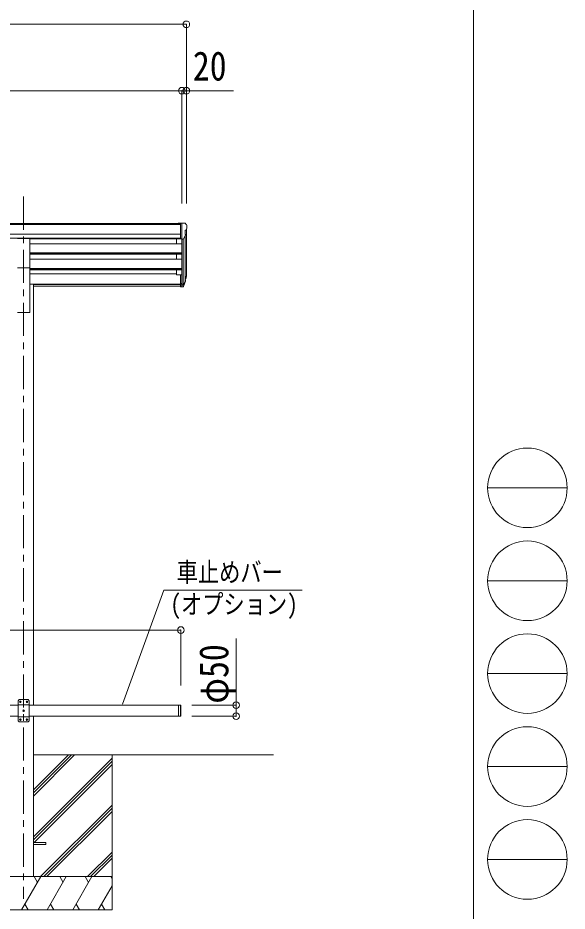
# Model space of a CAD drawing. Units: millimetres at full size, sheet at 1:30; details may follow other scales. Extents: x -8432 to 8432, y -5820 to 5820.
# Drawn here: x 5947 to 8432, y -2964 to 1075 of the extents above; entities that cross this region are included whole.
import ezdxf
from ezdxf.enums import TextEntityAlignment as Align

# ---------------------------------------------------------------- set-up
doc = ezdxf.new("R2010")
doc.units = ezdxf.units.MM
doc.header["$LTSCALE"] = 30
doc.header["$PDMODE"] = 32
doc.header["$PDSIZE"] = 30
doc.linetypes.add('CHAIN1', pattern=[8, 5, -1, 1, -1])
for name, color, linetype, lineweight in [('0-0_0', 7, 'Continuous', 9), ('0-1_本体', 5, 'CHAIN1', 9), ('0-3_ELV2', 4, 'Continuous', 9), ('0-6_OTH_LINE', 6, 'Continuous', 9), ('0-7_SHAPE', 7, 'Continuous', 9), ('F-0_240', 7, 'Continuous', 9)]:
    doc.layers.add(name, color=color, linetype=linetype, lineweight=lineweight)
doc.styles.add('ＭＳ ゴシック', font='')
doc.styles.get('ＭＳ ゴシック').set_extended_font_data('MS Gothic')

msp = doc.modelspace()

# ---------------------------------------------------------------- linework, layer by layer
at = {"layer": '0-0_0'}
for p, q in [((6018.39, -2257.67), (7103.42, -2257.67)), ((6018.39, -2443.3), (6204.02, -2257.67)), ((6018.39, -2429.16), (6189.88, -2257.67)), ((6018.39, -2415.02), (6175.74, -2257.67)), ((6373.19, -2257.67), (6373.19, -2957.67)), ((6018.39, -2627.15), (6373.19, -2272.35)), ((6018.39, -2641.29), (6373.19, -2286.49)), ((6020.65, -2653.17), (6373.19, -2300.63)), ((6050, -2807.67), (6373.19, -2484.48)), ((6064.14, -2807.67), (6373.19, -2498.62)), ((6078.28, -2807.67), (6373.19, -2512.77)), ((6262.13, -2807.67), (6373.19, -2696.61)), ((6276.27, -2807.67), (6373.19, -2710.75)), ((6290.42, -2807.67), (6373.19, -2724.9)), ((6373.19, -2807.67), (5573.19, -2807.67)), ((5964.35, -2957.67), (6050.95, -2807.67)), ((6035.95, -2833.65), (6020.95, -2807.67)), ((6079.82, -2957.67), (6166.42, -2807.67)), ((6151.42, -2833.65), (6136.42, -2807.67)), ((6195.29, -2957.67), (6281.89, -2807.67)), ((6251.89, -2807.67), (6266.89, -2833.65)), ((6367.36, -2807.67), (6373.19, -2817.77)), ((6310.76, -2957.67), (6373.19, -2849.53)), ((5979.35, -2931.69), (5994.34, -2957.67)), ((6094.81, -2931.69), (6109.81, -2957.67)), ((6210.28, -2931.69), (6225.28, -2957.67)), ((6325.75, -2931.69), (6340.75, -2957.67)), ((5573.19, -2957.67), (6373.19, -2957.67))]:
    msp.add_line(p, q, dxfattribs=at)
at = {"layer": '0-1_本体'}
msp.add_line((5973.39, 266.73), (5973.39, -2907.67), dxfattribs=at)
at = {"layer": '0-3_ELV2'}
for p, q in [((6682.89, 145.73), (3841.89, 145.73)), ((6682.89, 140.51), (3841.89, 140.51)), ((6682.89, 147.33), (6672.89, 147.24)), ((6672.89, 145.73), (6672.89, 147.24)), ((6682.89, 75.34), (6682.89, 147.33)), ((6701.39, 147.33), (6682.89, 147.33)), ((6689.39, 147.33), (6689.39, -86.39)), ((6701.39, 147.33), (6703.72, 147.19)), ((6704.48, 146.76), (6708.55, 140.95)), ((6711.39, 137.96), (6711.39, 137.33)), ((6682.89, 96.98), (3831.89, 96.98)), ((6697.01, 76.16), (6706.02, 91.75)), ((6703.39, 112.82), (6703.39, 96.54)), ((6708.86, 116.14), (6703.54, 113.08)), ((6704.42, 88.98), (6704.42, -112.74)), ((6709.39, 116.75), (6709.39, -86.03)), ((6682.89, 79.13), (3831.89, 79.13)), ((5945.89, 76.7), (6000.89, 76.7)), ((6000.89, -55.1), (6000.89, 76.7)), ((6682.89, 75.88), (6000.89, 75.88)), ((6689.39, 53.81), (6000.89, 53.81)), ((6664.39, 75.88), (6664.39, 53.81)), ((6682.89, 75.34), (6689.39, 75.34)), ((6689.39, 74.34), (6694.6, 74.66)), ((6695.39, 74.82), (6695.4, -131.17)), ((6689.39, 11.94), (6000.89, 11.94)), ((6689.39, 10.44), (6000.89, 10.44)), ((6689.39, 6.12), (6000.89, 6.12)), ((6664.39, 6.12), (6664.39, -16.29)), ((6689.39, -16.29), (6000.89, -16.29)), ((5945.89, -55.1), (6000.89, -55.1)), ((6000.89, -55.1), (6000.89, -257.67)), ((6689.39, -58.17), (6000.89, -58.17)), ((6689.39, -59.66), (6000.89, -59.66)), ((6689.39, -63.98), (6000.89, -63.98)), ((6664.39, -63.98), (6664.39, -87.03)), ((6664.39, -82.08), (6000.89, -82.08)), ((6664.39, -87.03), (6682.89, -87.03)), ((6682.89, -86.39), (6682.89, -140.43)), ((6682.89, -86.39), (6689.39, -86.39)), ((6689.39, -86.39), (6689.39, -141.17)), ((6695.82, -130.75), (6703.58, -115.34)), ((6705.03, -115.7), (6696.83, -131.88)), ((6705.64, -116.26), (6696.83, -139.81)), ((6707.69, -99.21), (6704.42, -106.27)), ((6708.3, -100.58), (6704.42, -108.53)), ((6705.98, -111.86), (6705.64, -116.26)), ((6018.59, -128.67), (6000.89, -128.67)), ((6018.59, -128.67), (6018.59, -2032.67)), ((6682.89, -129.1), (6018.59, -129.1)), ((6682.89, -130.49), (6018.59, -130.49)), ((6682.89, -138.18), (6018.59, -138.18)), ((6682.89, -126.53), (6689.39, -126.53)), ((6682.89, -131.41), (6689.39, -131.41)), ((6682.89, -140.43), (6689.39, -140.43)), ((6689.39, -131.43), (6694.52, -131.43)), ((6689.39, -133.23), (6694.24, -133.23)), ((6689.39, -141.17), (6694.24, -141.17)), ((5945.89, -257.67), (6000.89, -257.67)), ((5953.39, -2007.67), (5948.39, -2012.67)), ((5948.39, -2012.67), (5948.39, -2102.67)), ((5993.39, -2007.67), (5953.39, -2007.67)), ((5957.13, -2017.25), (5956.29, -2017.25)), ((5959.65, -2018.09), (5960.49, -2018.09)), ((5987.13, -2017.25), (5986.29, -2017.25)), ((5989.65, -2018.09), (5990.49, -2018.09)), ((5993.39, -2007.67), (5998.39, -2012.67)), ((5998.39, -2102.67), (5998.39, -2012.67)), ((5948.39, -2032.67), (4566.39, -2032.67)), ((5998.39, -2030.37), (5948.39, -2030.37)), ((5972.13, -2057.25), (5971.29, -2057.25)), ((5974.65, -2058.09), (5975.49, -2058.09)), ((5998.39, -2032.67), (6674.39, -2032.67)), ((6674.39, -2032.67), (6674.39, -2082.67)), ((6682.39, -2032.67), (6674.39, -2032.67)), ((6682.39, -2032.67), (6682.39, -2082.67)), ((6684.39, -2034.67), (6682.39, -2032.67)), ((6684.39, -2034.67), (6684.39, -2080.67)), ((4566.39, -2082.67), (5948.39, -2082.67)), ((5998.39, -2084.97), (5948.39, -2084.97)), ((5957.13, -2097.25), (5956.29, -2097.25)), ((5959.65, -2098.09), (5960.49, -2098.09)), ((5987.13, -2097.25), (5986.29, -2097.25)), ((5989.65, -2098.09), (5990.49, -2098.09)), ((5998.39, -2082.67), (6674.39, -2082.67)), ((6018.39, -2082.67), (6018.39, -2807.67)), ((6682.39, -2082.67), (6674.39, -2082.67)), ((6684.39, -2080.67), (6682.39, -2082.67)), ((5953.39, -2107.67), (5948.39, -2102.67)), ((5953.39, -2107.67), (5993.39, -2107.67)), ((5993.39, -2107.67), (5998.39, -2102.67)), ((6018.39, -2653.17), (6073.19, -2653.17)), ((6018.39, -2662.17), (6073.19, -2662.17)), ((6073.19, -2653.17), (6073.19, -2662.17))]:
    msp.add_line(p, q, dxfattribs=at)
for points in [[(5956.29, -2017.25), (5956.29, -2018.09), (5957.13, -2018.09)], [(5958.81, -2016.41), (5958.81, -2015.57), (5957.97, -2015.57), (5957.97, -2016.41)], [(5957.97, -2018.93), (5957.97, -2019.77), (5958.81, -2019.77), (5958.81, -2018.93)], [(5960.49, -2018.09), (5960.49, -2017.25), (5959.65, -2017.25)], [(5986.29, -2017.25), (5986.29, -2018.09), (5987.13, -2018.09)], [(5988.81, -2016.41), (5988.81, -2015.57), (5987.97, -2015.57), (5987.97, -2016.41)], [(5987.97, -2018.93), (5987.97, -2019.77), (5988.81, -2019.77), (5988.81, -2018.93)], [(5990.49, -2018.09), (5990.49, -2017.25), (5989.65, -2017.25)], [(5971.29, -2057.25), (5971.29, -2058.09), (5972.13, -2058.09)], [(5973.81, -2056.41), (5973.81, -2055.57), (5972.97, -2055.57), (5972.97, -2056.41)], [(5972.97, -2058.93), (5972.97, -2059.77), (5973.81, -2059.77), (5973.81, -2058.93)], [(5975.49, -2058.09), (5975.49, -2057.25), (5974.65, -2057.25)], [(5956.29, -2097.25), (5956.29, -2098.09), (5957.13, -2098.09)], [(5958.81, -2096.41), (5958.81, -2095.57), (5957.97, -2095.57), (5957.97, -2096.41)], [(5957.97, -2098.93), (5957.97, -2099.77), (5958.81, -2099.77), (5958.81, -2098.93)], [(5960.49, -2098.09), (5960.49, -2097.25), (5959.65, -2097.25)], [(5986.29, -2097.25), (5986.29, -2098.09), (5987.13, -2098.09)], [(5988.81, -2096.41), (5988.81, -2095.57), (5987.97, -2095.57), (5987.97, -2096.41)], [(5987.97, -2098.93), (5987.97, -2099.77), (5988.81, -2099.77), (5988.81, -2098.93)], [(5990.49, -2098.09), (5990.49, -2097.25), (5989.65, -2097.25)]]:
    msp.add_lwpolyline(points, dxfattribs=at)
for centre in [(5958.39, -2017.67), (5988.39, -2017.67), (5973.39, -2057.67), (5958.39, -2097.67), (5988.39, -2097.67)]:
    msp.add_circle(centre, 3.5, dxfattribs=at)
for centre, radius, start, end in [((6703.66, 146.19), 1, 35, 86.5), ((6708.39, 137.96), 3, 0, 87), ((6509.39, 137.33), 202, 355.05096, 0), ((6703.69, 112.82), 0.3, 120, 180), ((6703.69, 96.54), 0.3, 180, 265.2833), ((6703.42, 93.25), 3, 330, 85.2833), ((6704.48, 120.52), 6.18, 315.00103, 354.2965), ((6694.42, 77.66), 3, 273.5, 330), ((6678.8, -89.71), 30.41, 341.80266, 352.8448), ((6680.21, -91.47), 29.53, 342.01856, 353.49194), ((5957.13, -2016.41), 0.84, 270, 0), ((5957.13, -2018.93), 0.84, 0, 90), ((5959.65, -2016.41), 0.84, 180, 270), ((5959.65, -2018.93), 0.84, 90, 180), ((5987.13, -2016.41), 0.84, 270, 0), ((5987.13, -2018.93), 0.84, 0, 90), ((5989.65, -2016.41), 0.84, 180, 270), ((5989.65, -2018.93), 0.84, 90, 180), ((5972.13, -2056.41), 0.84, 270, 0), ((5972.13, -2058.93), 0.84, 0, 90), ((5974.65, -2056.41), 0.84, 180, 270), ((5974.65, -2058.93), 0.84, 90, 180), ((5957.13, -2096.41), 0.84, 270, 0), ((5957.13, -2098.93), 0.84, 0, 90), ((5959.65, -2096.41), 0.84, 180, 270), ((5959.65, -2098.93), 0.84, 90, 180), ((5987.13, -2096.41), 0.84, 270, 0), ((5987.13, -2098.93), 0.84, 0, 90), ((5989.65, -2096.41), 0.84, 180, 270), ((5989.65, -2098.93), 0.84, 90, 180)]:
    msp.add_arc(centre, radius, start, end, dxfattribs=at)
for centre, major_axis, ratio, start_param, end_param in [((6619.47, -91.8), (88.05, 0), 0.90356, 5.9828017, 6.0168888), ((6704.68, -111.86), (-1.3, 0), 0.90356, 2.9359903, 4.9130961), ((6618.76, -95.67), (89.07, 0), 0.90356, 6.0316505, 6.077583), ((6621.53, -85.22), (-87.93, 4.42), 0.541684, 3.060334, 3.2172517), ((6620.74, -91.9), (89.06, 1.43), 0.57596, 6.1985533, 6.3701348), ((6694.24, -130.52), (3, 0), 0.90356, 4.712389, 5.7595865), ((6694.24, -138.46), (-3, 0), 0.90356, 1.5707963, 2.6179939), ((6694.52, -130.07), (1.5, 0), 0.90356, 4.712389, 5.7595865)]:
    msp.add_ellipse(centre, major_axis=major_axis, ratio=ratio, start_param=start_param, end_param=end_param, dxfattribs=at)
at = {"layer": '0-6_OTH_LINE'}
for p, q in [((-1206.61, 1045.73), (6709.39, 1045.73)), ((6709.39, 1045.73), (6709.39, 236.15)), ((6689.39, 745.73), (3825.39, 745.73)), ((6689.39, 745.73), (6689.39, 236.15)), ((6709.39, 745.73), (6689.39, 745.73)), ((6709.39, 745.73), (6709.39, 236.15)), ((6922.79, 745.73), (6709.39, 745.73)), ((3830.39, -1692.92), (6684.39, -1692.92)), ((6684.39, -1692.92), (6684.39, -1942.92)), ((6934.39, -2032.67), (6934.39, -1731.08)), ((6934.39, -2032.67), (6734.39, -2032.67)), ((6934.39, -2082.67), (6934.39, -2032.67)), ((6934.39, -2082.67), (6734.39, -2082.67))]:
    msp.add_line(p, q, dxfattribs=at)
for p in [(6709.39, 1045.73), (6689.39, 745.73), (6709.39, 745.73), (6684.39, -1692.92), (6934.39, -2032.67), (6934.39, -2082.67)]:
    msp.add_point(p, dxfattribs=at)
at = {"layer": '0-7_SHAPE', "color": 6}
msp.add_lwpolyline([(6420.55, -2027.62), (6607.2, -1513.29), (7232.79, -1513.29)], dxfattribs=at)
at = {"layer": 'F-0_240', "color": 5}
msp.add_line((8007.94, 5820), (8007.94, -5820), dxfattribs=at)
at = {"layer": 'F-0_240', "color": 4}
for p, q in [((8072.06, -1050), (8432.06, -1050)), ((8072.06, -1470), (8432.06, -1470)), ((8072.06, -1890), (8432.06, -1890)), ((8072.06, -2310), (8432.06, -2310)), ((8072.06, -2730), (8432.06, -2730))]:
    msp.add_line(p, q, dxfattribs=at)
for centre in [(8252.05, -1050), (8252.05, -1470), (8252.05, -1890), (8252.05, -2310), (8252.05, -2730)]:
    msp.add_circle(centre, 180, dxfattribs=at)

# ---------------------------------------------------------------- texts
at = {"layer": '0-6_OTH_LINE', "color": 7, "style": 'ＭＳ ゴシック', "width": 0.85}
msp.add_text('20', height=132, dxfattribs=at).set_placement((6738.83, 751.9), align=Align.BOTTOM_LEFT)
msp.add_text('φ50', height=132, rotation=90, dxfattribs=at).set_placement((6939.05, -2025.74), align=Align.BOTTOM_LEFT)
at = {"layer": '0-7_SHAPE', "style": 'ＭＳ ゴシック', "width": 0.8}
for s, p in [('車止めバー', (6665.71, -1501.55)), ('(オプション)', (6637.36, -1646.21))]:
    msp.add_text(s, height=87.98, dxfattribs=at).set_placement(p, align=Align.BOTTOM_LEFT)

doc.saveas('drawing.dxf')
